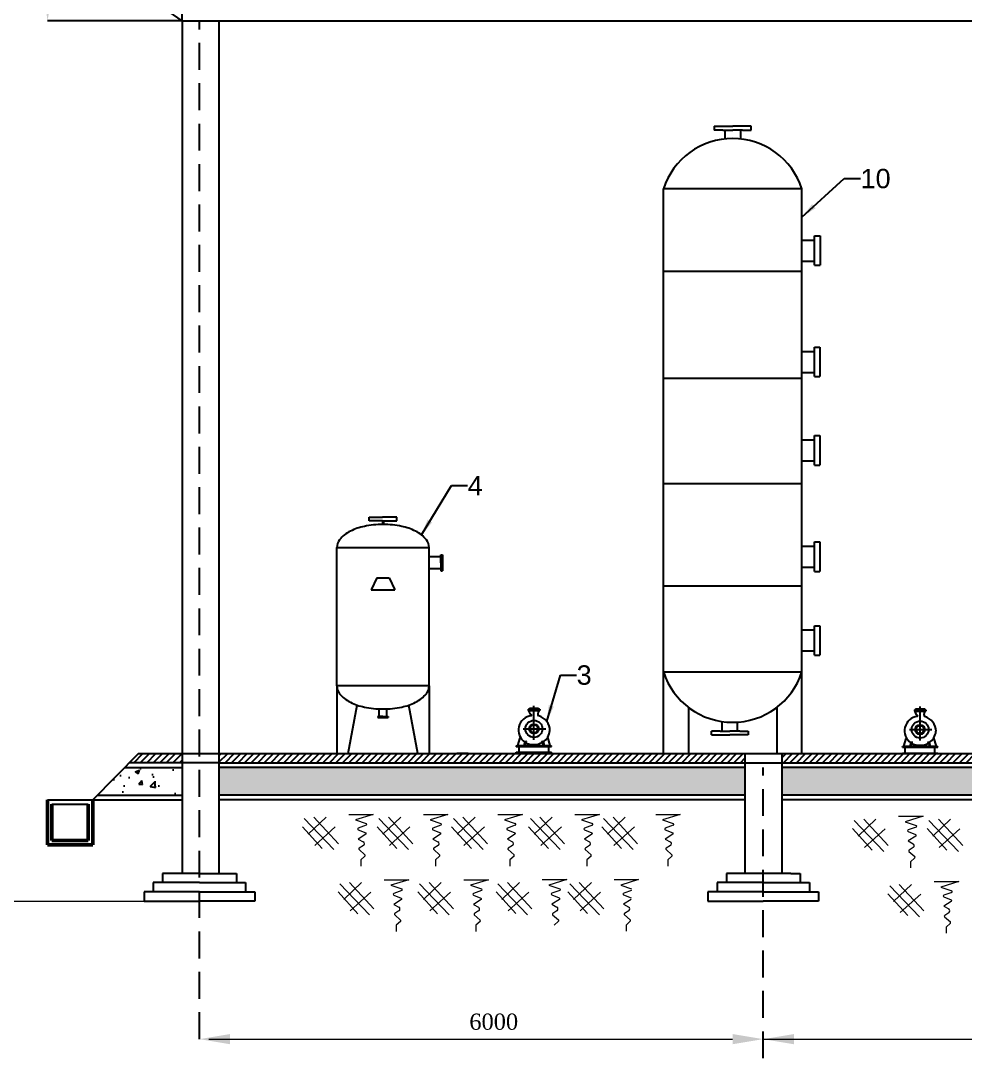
# Model space of a CAD drawing. Header units: inches. Extents: x 102447 to 288095, y 37526 to 105682.
# Drawn here: x 111914 to 113668, y 76791 to 78717 of the extents above; entities that cross this region are included whole.
import ezdxf

# ---------------------------------------------------------------- set-up
doc = ezdxf.new("R2010")
doc.units = ezdxf.units.IN
doc.header["$LTSCALE"] = 200
doc.header["$MEASUREMENT"] = 0
for name, pattern in [('CENTER', [17.5, 13, -1.5, 1.5, -1.5]), ('DASHED2', [0.375, 0.25, -0.125]), ('HIDDENX2', [0.75, 0.5, -0.25])]:
    doc.linetypes.add(name, pattern=pattern)
for name, color, linetype, lineweight in [('cat', 5, 'DASHED2', 25), ('chinh', 7, 'Continuous', 50), ('KI HIEU', 40, 'Continuous', 25), ('kich thuoc', 112, 'Continuous', 18), ('nen', 30, 'Continuous', 20)]:
    doc.layers.add(name, color=color, linetype=linetype, lineweight=lineweight)
doc.layers.add('MINOR', color=1, linetype='Continuous')
doc.styles.get("Standard").update_dxf_attribs({"font": 'Font - TrueType - Arial.ttf'})
doc.dimstyles.get("Standard").update_dxf_attribs({"dimtxt": 30, "dimasz": 30, "dimexe": 0.18, "dimexo": 0.0625, "dimgap": 1, "dimtad": 1, "dimtoh": 1, "dimdec": 0, "dimzin": 0, "dimdsep": 46, "dimtxsty": 'Standard', "dimcen": 0.09, "dimadec": 0, "dimazin": 0, "dimtfac": 1, "dimtdec": 0, "dimtofl": 0, "dimtmove": 0, "dimatfit": 3, "dimfxl": 1, "dimtolj": 1, "dimtzin": 0, "dimarcsym": 0})

# ---------------------------------------------------------------- blocks, each defined once
blk = doc.blocks.new('PUMP-5-F')
at = {"color": 8, "linetype": 'CENTER', "ltscale": 0.1}
for p, q in [((0, -0.2), (0, 0.42)), ((-0.194, 0), (0.214, 0))]:
    blk.add_line(p, q, dxfattribs=at)
for p, q in [((-0.104, 0.355), (0.104, 0.355)), ((-0.104, 0.355), (-0.104, 0.335)), ((-0.104, 0.335), (0.104, 0.335)), ((-0.089, 0.315), (-0.092, 0.335)), ((-0.084, 0.375), (0.084, 0.375)), ((-0.084, 0.375), (-0.084, 0.355)), ((0.084, 0.375), (0.084, 0.355)), ((0.089, 0.315), (0.089, 0.335)), ((0.104, 0.355), (0.104, 0.335)), ((-0.295, -0.304), (-0.253, -0.16)), ((0.295, -0.304), (0.25, -0.15)), ((-0.32, -0.32), (-0.32, -0.31)), ((-0.32, -0.31), (0.32, -0.31)), ((-0.32, -0.32), (0.32, -0.32)), ((-0.295, -0.304), (0.295, -0.304)), ((-0.27, -0.425), (-0.27, -0.32)), ((-0.165, -0.238), (-0.186, -0.304)), ((-0.15, -0.243), (-0.17, -0.304)), ((0.15, -0.243), (0.17, -0.304)), ((0.165, -0.238), (0.186, -0.304)), ((0.27, -0.425), (0.27, -0.32)), ((0.32, -0.32), (0.32, -0.31)), ((-0.32, -0.425), (0.32, -0.425)), ((-0.32, -0.435), (-0.32, -0.425)), ((-0.32, -0.435), (0.32, -0.435)), ((0.32, -0.435), (0.32, -0.425))]:
    blk.add_line(p, q)
for radius in [0.154, 0.0878, 0.0706]:
    blk.add_circle((0, 0), radius)
for centre, radius, start, end in [((-0.017, -0.023), 0.264, 96.9255, 235.7497), ((-0.012, 0.328), 0.0787, 189.3044, 241.7281), ((-0.055, 0.249), 0.0117, 303.9544, 56.0456), ((0.119, 0.273), 0.0518, 126.0695, 228.3449), ((0.011, -0.033), 0.278, 0.3028, 74.4939), ((0.01, -0.003), 0.28, 303.4296, 354.1995), ((-0.18, -0.232), 0.0169, 336.5811, 49.1689), ((-0.017, 0.001), 0.286, 241.6313, 273.3611), ((-0.137, -0.245), 0.0136, 76.3265, 170.9387), ((0.005, 0.005), 0.289, 268.948, 300.2335), ((0.137, -0.245), 0.0136, 9.0613, 103.6735), ((0.18, -0.232), 0.0169, 130.8311, 203.4189)]:
    blk.add_arc(centre, radius, start, end)
blk = doc.blocks.new('*D101')
at = {"layer": 'Defpoints', "color": 0, "transparency": 16777216}
for p in [(113292.7, 78953.6), (111963.7, 78717.4), (112213.4, 78717.4)]:
    blk.add_point(p, dxfattribs=at)
at = {"layer": 'KI HIEU', "color": 0, "lineweight": -2, "transparency": 16777216}
for p, q in [((113292.6, 78953.6), (111963.5, 78953.6)), ((111963.7, 78923.6), (111963.7, 78747.4)), ((112213.4, 78717.4), (111963.5, 78717.4))]:
    blk.add_line(p, q, dxfattribs=at)
at = {"layer": 'KI HIEU', "color": 0, "transparency": 16777216}
for points in [[(111958.7, 78923.6), (111968.7, 78923.6), (111963.7, 78953.6)], [(111958.7, 78747.4), (111968.7, 78747.4), (111963.7, 78717.4)]]:
    blk.add_solid(points, dxfattribs=at)
at = {"layer": 'KI HIEU', "color": 0, "transparency": 16777216, "insert": (111947.4, 78835.5), "char_height": 30, "attachment_point": 5, "rotation": 90}
blk.add_mtext('\\A1;1240', dxfattribs=at)

msp = doc.modelspace()

# ---------------------------------------------------------------- hatches: boundary and pattern name
at = {"layer": 'cat'}
h = msp.add_hatch(dxfattribs=at)
h.set_pattern_fill('ANSI31', color=256, scale=68.526469, style=0)
h.set_pattern_definition([(45, (74868.65, 69824.75), (-6.0569414, 6.0569414), [])])
edge = h.paths.add_edge_path()
edge.add_line((112140, 77349.8), (110953, 77349.8))
h.paths.add_polyline_path([(108003.9, 77356.6), (108003.9, 77339.5), (107078.8, 77339.5), (107078.8, 77356.6)])
h = msp.add_hatch(dxfattribs=at)
h.set_pattern_fill('ANSI31', color=256, scale=68.526469, style=0)
h.set_pattern_definition([(45, (76888.821, 69821.266), (-6.0569414, 6.0569414), [])])
edge = h.paths.add_edge_path()
edge.add_line((108046.7, 77346.3), (109233.7, 77346.3))
edge = h.paths.add_edge_path()
edge.add_line((113258.4, 77339.5), (113258.4, 77356.6))
edge.add_line((113258.4, 77356.6), (112281.9, 77356.6))
edge.add_line((112281.9, 77356.6), (112281.9, 77339.5))
edge.add_line((112281.9, 77339.5), (113241.3, 77339.5))
h = msp.add_hatch(dxfattribs=at)
h.set_pattern_fill('ANSI31', color=256, scale=68.526469, style=0)
h.set_pattern_definition([(45, (73707.245, 69821.266), (-6.0569414, 6.0569414), [])])
edge = h.paths.add_edge_path()
edge.add_line((113301.4, 77346.3), (112114.4, 77346.3))
h.paths.add_polyline_path([(109031.8, 77356.6), (109031.8, 77339.5), (108106.7, 77339.5), (108106.7, 77356.6)])
h = msp.add_hatch(dxfattribs=at)
h.set_pattern_fill('ANSI31', color=256, scale=68.526469, style=0)
h.set_pattern_definition([(45, (78050.226, 69824.75), (-6.0569414, 6.0569414), [])])
edge = h.paths.add_edge_path()
edge.add_line((109208.1, 77349.8), (110395.1, 77349.8))
h.paths.add_polyline_path([(113327, 77356.6), (113327, 77339.5), (114303.5, 77339.5), (114303.5, 77356.6)])
h = msp.add_hatch(dxfattribs=at)
h.set_pattern_fill('ANSI31', color=256, scale=68.526469, style=0)
h.set_pattern_definition([(45, (78813.611, 69818.596), (-6.0569414, 6.0569414), [])])
edge = h.paths.add_edge_path()
edge.add_line((116084.9, 77343.7), (114897.9, 77343.7))
h.paths.add_polyline_path([(111247.1, 77339.5), (111225.6, 77356.6), (111190.4, 77356.6), (111190.4, 77339.5)])
h = msp.add_hatch(dxfattribs=at)
h.set_pattern_fill('ANSI31', color=256, scale=68.526469, style=0)
h.set_pattern_definition([(45, (79751.913, 69825.52), (-6.0569414, 6.0569414), [])])
edge = h.paths.add_edge_path()
edge.add_line((117023.3, 77350.6), (115836.2, 77350.6))
h.paths.add_polyline_path([(112213.4, 77339.5), (112213.4, 77356.6), (112132.3, 77356.6), (112115.3, 77339.5)])
at = {"layer": 'KI HIEU', "linetype": 'HIDDENX2', "ltscale": 100}
h = msp.add_hatch(dxfattribs=at)
h.set_pattern_fill('AR-CONC', color=256, scale=11.421078, style=0)
h.set_pattern_definition([(50, (68842.064, 69930.3), (81.91885, -7.16697), [8.56581, -94.2239]), (355, (68842.06, 69930.3), (-15.8469, 85.90845), [6.85265, -75.37912]), (100.4514, (68848.89, 69929.7), (66.07201, 78.74143), [7.27982, -80.07799]), (46.1842, (68842.06, 69953.14), (121.89044, -18.90406), [12.8487, -141.33584]), (96.6356, (68852.22, 69951.57), (106.74856, 111.25476), [10.91973, -120.11696]), (351.1842, (68842.06, 69953.14), (106.74847, 111.25485), [10.27897, -113.06867]), (21, (68853.485, 69947.43), (68.17322, -45.98342), [8.56581, -94.2239]), (326, (68853.485, 69947.43), (27.78923, 82.81995), [6.85265, -75.37912]), (71.4514, (68859.17, 69943.6), (95.96248, 36.83646), [7.27982, -80.07799]), (37.5, (68842.064, 69930.3), (1.388787, 38.020068), [0, -74.46543, 0, -76.521224, 0, -75.664643]), (7.5, (68842.064, 69930.3), (30.045378, 45.04607), [0, -43.62852, 0, -72.75227, 0, -28.838223]), (327.5, (68816.595, 69930.3), (60.968278, -2.57601), [0, -28.552696, 0, -89.08441, 0, -118.20816]), (317.5, (68805.174, 69930.3), (66.60615, 11.43307), [0, -37.118504, 0, -59.161185, 0, -83.944925])])
h.paths.add_polyline_path([(112213.4, 77279.5), (112213.4, 77330.9), (112106.8, 77330.9), (112055.9, 77279.5)])
h = msp.add_hatch(dxfattribs=at)
h.set_pattern_fill('AR-CONC', color=256, scale=11.421078, style=0)
h.set_pattern_definition([(50, (69372.04, 69974.37), (81.91885, -7.16697), [8.56581, -94.2239]), (355, (69372.04, 69974.37), (-15.8469, 85.90845), [6.85265, -75.37912]), (100.4514, (69378.87, 69973.775), (66.07201, 78.74143), [7.27982, -80.07799]), (46.1842, (69372.04, 69997.21), (121.89044, -18.90406), [12.8487, -141.33584]), (96.6356, (69382.2, 69995.64), (106.74856, 111.25476), [10.91973, -120.11696]), (351.1842, (69372.04, 69997.21), (106.74847, 111.25485), [10.27897, -113.06867]), (21, (69383.46, 69991.504), (68.17322, -45.98342), [8.56581, -94.2239]), (326, (69383.46, 69991.504), (27.78923, 82.81995), [6.85265, -75.37912]), (71.4514, (69389.14, 69987.67), (95.96248, 36.83646), [7.27982, -80.07799]), (37.5, (69372.04, 69974.373), (1.388787, 38.020068), [0, -74.46543, 0, -76.521224, 0, -75.664643]), (7.5, (69372.04, 69974.373), (30.045378, 45.04607), [0, -43.62852, 0, -72.75227, 0, -28.838223]), (327.5, (69346.572, 69974.373), (60.968278, -2.57601), [0, -28.552696, 0, -89.08441, 0, -118.20816]), (317.5, (69335.15, 69974.373), (66.60615, 11.43307), [0, -37.118504, 0, -59.161185, 0, -83.944925])])
edge = h.paths.add_edge_path()
edge.add_line((113258.4, 77279.5), (113258.4, 77330.9))
edge.add_line((113258.4, 77330.9), (112281.9, 77330.9))
edge.add_line((112281.9, 77330.9), (112281.9, 77279.5))
edge.add_line((112281.9, 77279.5), (113241.3, 77279.5))
h.paths.add_polyline_path([(113327, 77330.9), (113327, 77279.5), (114303.5, 77279.5), (114303.5, 77330.9)])

# ---------------------------------------------------------------- linework, layer by layer
for p, q in [((112213.4, 78717.4), (114372, 78717.4)), ((113241.3, 78717.4), (113309.8, 78717.4)), ((113201.7, 78521.8), (113235.9, 78521.8)), ((113201.7, 78521.8), (113201.7, 78514.5)), ((113217.6, 78514.5), (113201.7, 78514.5)), ((113217.6, 78514.5), (113235.9, 78514.5)), ((113221.5, 78514.5), (113221.5, 78497.9)), ((113270.1, 78521.8), (113235.9, 78521.8)), ((113254.2, 78514.5), (113235.9, 78514.5)), ((113250.2, 78514.5), (113250.2, 78497.9)), ((113254.2, 78514.5), (113270.1, 78514.5)), ((113270.1, 78514.5), (113270.1, 78521.8)), ((113364.4, 78405.2), (113107.4, 78405.2)), ((113107.4, 78237.8), (113107.4, 78405.2)), ((113364.4, 77356.6), (113364.4, 78405.2)), ((113364.6, 78310.2), (113388.2, 78310.2)), ((113388.1, 78318.1), (113398.3, 78318.1)), ((113388.1, 78263.3), (113388.1, 78318.1)), ((113398.3, 78318.1), (113398.3, 78263.3)), ((113364.6, 78271.2), (113388.2, 78271.2)), ((113388.1, 78263.3), (113398.3, 78263.3)), ((113107.4, 78252.1), (113364.4, 78252.1)), ((113107.4, 77980.9), (113107.4, 78237.8)), ((113387.8, 78111.3), (113398, 78111.3)), ((113387.8, 78056.5), (113387.8, 78111.3)), ((113398, 78111.3), (113398, 78056.5)), ((113364.4, 78103.4), (113387.9, 78103.4)), ((113107.4, 78053.5), (113364.4, 78053.5)), ((113364.4, 78064.4), (113387.9, 78064.4)), ((113387.8, 78056.5), (113398, 78056.5)), ((113107.4, 77356.6), (113107.4, 77980.9)), ((113364.4, 77939.2), (113387.9, 77939.2)), ((113387.8, 77947), (113398, 77947)), ((113387.8, 77892.2), (113387.8, 77947)), ((113398, 77947), (113398, 77892.2)), ((113364.4, 77900.1), (113387.9, 77900.1)), ((113387.8, 77892.2), (113398, 77892.2)), ((113364.4, 77857.3), (113107.4, 77857.3)), ((112560.8, 77788.8), (112560.8, 77795.6)), ((112560.8, 77795.6), (112585.4, 77795.6)), ((112585.4, 77788.8), (112560.8, 77788.8)), ((112612.2, 77795.6), (112585.4, 77795.6)), ((112585.4, 77788.8), (112585.4, 77782.1)), ((112585.4, 77788.8), (112612.2, 77788.8)), ((112587.6, 77782.1), (112585.4, 77782.1)), ((112587.6, 77788.8), (112587.6, 77782.1)), ((112612.2, 77788.8), (112612.2, 77795.6)), ((113364.4, 77741.7), (113387.9, 77741.7)), ((113387.8, 77749.6), (113398, 77749.6)), ((113387.8, 77694.7), (113387.8, 77749.6)), ((113398, 77749.6), (113398, 77694.7)), ((112500.8, 77482.2), (112500.8, 77739.2)), ((112672.2, 77482.2), (112672.2, 77739.2)), ((112693.8, 77722), (112672.2, 77722)), ((112693.8, 77710.7), (112693.8, 77725.3)), ((112693.8, 77725.3), (112697.1, 77725.3)), ((112697.1, 77725.3), (112697.1, 77696.1)), ((112693.8, 77710.7), (112693.8, 77696.1)), ((113364.4, 77702.6), (113387.9, 77702.6)), ((112693.8, 77699.3), (112672.2, 77699.3)), ((112693.8, 77696.1), (112697.1, 77696.1)), ((113387.8, 77694.7), (113398, 77694.7)), ((112574.8, 77683), (112564.7, 77660.3)), ((112574.8, 77683), (112598.2, 77683)), ((112598.2, 77683), (112608.3, 77660.3)), ((113107.4, 77668), (113364.4, 77668)), ((112564.7, 77660.3), (112608.3, 77660.3)), ((113387.8, 77594), (113398, 77594)), ((113387.8, 77539.2), (113387.8, 77594)), ((113398, 77594), (113398, 77539.2)), ((113364.4, 77586.2), (113387.9, 77586.2)), ((113364.4, 77547.1), (113387.9, 77547.1)), ((113387.8, 77539.2), (113398, 77539.2)), ((113107.4, 77508.1), (113364.4, 77508.1)), ((112500.8, 77482.2), (112500.8, 77356.6)), ((112672.2, 77482.2), (112672.2, 77356.6)), ((112521.8, 77356.6), (112538.6, 77446.5)), ((112579.2, 77425.5), (112579.2, 77439.5)), ((112593.8, 77425.5), (112593.8, 77439.5)), ((112651.2, 77356.6), (112634.4, 77446.5)), ((113153.7, 77442.5), (113153.7, 77356.6)), ((113318, 77442.5), (113318, 77356.6)), ((112586.5, 77425.5), (112577.1, 77425.5)), ((112577.1, 77425.5), (112577.1, 77423.5)), ((112577.1, 77423.5), (112595.9, 77423.5)), ((112586.5, 77425.5), (112595.9, 77425.5)), ((112595.9, 77425.5), (112595.9, 77423.5)), ((113216.4, 77398.4), (113216.4, 77415)), ((113245.1, 77398.4), (113245.1, 77415)), ((113212.4, 77398.4), (113196.5, 77398.4)), ((113196.5, 77391.1), (113196.5, 77398.4)), ((113212.4, 77398.4), (113230.7, 77398.4)), ((113249, 77398.4), (113230.7, 77398.4)), ((113249, 77398.4), (113264.9, 77398.4)), ((113264.9, 77398.4), (113264.9, 77391.1)), ((113196.5, 77391.1), (113230.7, 77391.1)), ((113264.9, 77391.1), (113230.7, 77391.1)), ((112132.3, 77356.6), (112047.4, 77270.9)), ((112132.3, 77356.6), (112281.9, 77356.6)), ((112281.9, 77356.6), (113327, 77356.6)), ((112744.6, 77356.6), (112723.6, 77356.6)), ((113318, 77356.6), (113327, 77356.6)), ((113327, 77356.6), (114303.5, 77356.6)), ((112281.9, 77339.5), (112115.3, 77339.5)), ((112281.9, 77339.5), (113327, 77339.5)), ((113327, 77339.5), (114303.5, 77339.5)), ((112106.8, 77330.9), (112213.4, 77330.9)), ((113258.4, 77330.9), (112281.9, 77330.9)), ((114303.5, 77330.9), (113327, 77330.9)), ((112055.9, 77279.5), (112213.4, 77279.5)), ((113258.4, 77279.5), (112281.9, 77279.5)), ((114303.5, 77279.5), (113327, 77279.5)), ((111963.3, 77270.9), (112047.4, 77270.9)), ((111971.7, 77262.5), (112039, 77262.5)), ((112047.4, 77270.9), (112213.4, 77270.9)), ((113258.4, 77270.9), (112281.9, 77270.9)), ((114303.5, 77270.9), (113327, 77270.9))]:
    msp.add_line(p, q)
at = {"color": 2}
for p, q in [((112213.4, 78717.4), (112213.4, 77356.6)), ((112281.9, 78717.4), (112281.9, 77356.6))]:
    msp.add_line(p, q, dxfattribs=at)
at = {"color": 6}
for p, q in [((112213.4, 77356.6), (112213.4, 77133.9)), ((112281.9, 77356.6), (112281.9, 77133.9)), ((113258.4, 77356.6), (113258.4, 77133.9)), ((113327, 77356.6), (113327, 77133.9)), ((112245.6, 77133.9), (112177.1, 77133.9)), ((112177.1, 77133.9), (112177.1, 77116.8)), ((112245.6, 77133.9), (112314.2, 77133.9)), ((112314.2, 77133.9), (112314.2, 77116.8)), ((113241.3, 77133.9), (113224.2, 77133.9)), ((113224.2, 77133.9), (113224.2, 77116.8)), ((113344.1, 77133.9), (113241.3, 77133.9)), ((113344.1, 77133.9), (113361.2, 77133.9)), ((113361.2, 77133.9), (113361.2, 77116.8)), ((112245.6, 77116.8), (112160, 77116.8)), ((112160, 77116.8), (112160, 77099.6)), ((112245.6, 77116.8), (112331.3, 77116.8)), ((112331.3, 77116.8), (112331.3, 77099.6)), ((113292.7, 77116.8), (113207, 77116.8)), ((113207, 77116.8), (113207, 77099.6)), ((113292.7, 77116.8), (113378.4, 77116.8)), ((113378.4, 77116.8), (113378.4, 77099.6)), ((112245.6, 77099.6), (112142.9, 77099.6)), ((112142.9, 77099.6), (112142.9, 77082.5)), ((112245.6, 77099.6), (112348.4, 77099.6)), ((112348.4, 77099.6), (112348.4, 77082.5)), ((113292.7, 77099.6), (113189.9, 77099.6)), ((113189.9, 77099.6), (113189.9, 77082.5)), ((113292.7, 77099.6), (113395.5, 77099.6)), ((113395.5, 77099.6), (113395.5, 77082.5)), ((112142.9, 77082.5), (112245.6, 77082.5)), ((112348.4, 77082.5), (112245.6, 77082.5)), ((113189.9, 77082.5), (113292.7, 77082.5)), ((113395.5, 77082.5), (113292.7, 77082.5))]:
    msp.add_line(p, q, dxfattribs=at)
for points in [[(112500.8, 77739.2), (112672.2, 77739.2, 0.174705), (112667, 77753.7, 0.104203), (112647.1, 77769.5, 0.064948), (112621.2, 77778.5, 0.051099), (112586.5, 77782.1, 0.051099), (112551.9, 77778.5, 0.064948), (112525.9, 77769.5, 0.104203), (112506, 77753.7, 0.174705)], [(112672.2, 77482.2), (112500.8, 77482.2, 0.174705), (112506, 77467.6, 0.104203), (112525.9, 77451.9, 0.064948), (112551.9, 77442.9, 0.051099), (112586.5, 77439.3, 0.051099), (112621.2, 77442.9, 0.064948), (112647.1, 77451.9, 0.104203), (112667, 77467.6, 0.174705)]]:
    msp.add_lwpolyline(points, format="xyb", close=True)
for centre, start, end in [((113235.9, 78363.6), 17.9546, 162.0454), ((113235.9, 77549.7), 197.9546, 342.0454)]:
    msp.add_arc(centre, 135.1, start, end)
at = {"layer": 'cat', "color": 177, "true_color": 0x293189}
for p, q in [((112245.6, 76826.2), (112245.6, 78717.4)), ((113292.7, 76790.7), (113292.7, 77330.9))]:
    msp.add_line(p, q, dxfattribs=at)
at = {"layer": 'chinh'}
for p, q in [((111963.3, 77186.9), (111963.3, 77270.9)), ((111971.7, 77195.3), (111971.7, 77262.5)), ((112039, 77262.5), (112039, 77195.3)), ((112047.4, 77270.9), (112047.4, 77186.9)), ((112047.4, 77186.9), (111963.3, 77186.9)), ((112039, 77195.3), (111971.7, 77195.3))]:
    msp.add_line(p, q, dxfattribs=at)
at = {"layer": 'kich thuoc', "linetype": 'Continuous', "lineweight": 20}
for p, q in [((111751.2, 77082.5), (112142.9, 77082.5)), ((112262.8, 76826.2), (113235.6, 76826.2)), ((113292.7, 76826.2), (114335.8, 76826.8))]:
    msp.add_line(p, q, dxfattribs=at)
for points in [[(112302.7, 76835.7), (112302.7, 76816.7), (112245.6, 76826.2)], [(113235.6, 76835.7), (113235.6, 76816.7), (113292.7, 76826.2)], [(113349.8, 76835.7), (113349.8, 76816.7), (113292.7, 76826.2)]]:
    msp.add_solid(points, dxfattribs=at)
at = {"layer": 'MINOR'}
for q in [(112213.4, 78820.2), (112110.6, 78788.9), (112213.4, 78734.5)]:
    msp.add_line((112213.4, 78717.4), q, dxfattribs=at)
at = {"layer": 'nen', "linetype": 'ByBlock', "ltscale": 15}
for p, q in [((112522.8, 77243.5), (112568.4, 77243.5)), ((112522.8, 77243.5), (112568.4, 77243.5)), ((112568.4, 77243.5), (112535.3, 77233.3)), ((112568.4, 77243.5), (112535.3, 77233.3)), ((112661.5, 77243.5), (112707.1, 77243.5)), ((112661.5, 77243.5), (112707.1, 77243.5)), ((112707.1, 77243.5), (112673.9, 77233.3)), ((112707.1, 77243.5), (112673.9, 77233.3)), ((112799.7, 77243.5), (112845.3, 77243.5)), ((112799.7, 77243.5), (112845.3, 77243.5)), ((112845.3, 77243.5), (112812.2, 77233.3)), ((112845.3, 77243.5), (112812.2, 77233.3)), ((112942.8, 77243.5), (112988.4, 77243.5)), ((112942.8, 77243.5), (112988.4, 77243.5)), ((112988.4, 77243.5), (112955.2, 77233.3)), ((112988.4, 77243.5), (112955.2, 77233.3)), ((113093, 77243.5), (113138.6, 77243.5)), ((113093, 77243.5), (113138.6, 77243.5)), ((113138.6, 77243.5), (113105.4, 77233.4)), ((113138.6, 77243.5), (113105.4, 77233.4)), ((113544, 77240.1), (113589.6, 77240.1)), ((113544, 77240.1), (113589.6, 77240.1)), ((113589.6, 77240.1), (113556.4, 77229.9)), ((113589.6, 77240.1), (113556.4, 77229.9)), ((112440.3, 77235.8), (112495.4, 77178.2)), ((112440.3, 77235.8), (112495.4, 77178.2)), ((112480.8, 77238.2), (112447.5, 77206.7)), ((112480.8, 77238.2), (112447.5, 77206.7)), ((112458, 77238.2), (112503.6, 77189.2)), ((112458, 77238.2), (112503.6, 77189.2)), ((112535.3, 77233.3), (112555.3, 77226.4)), ((112535.3, 77233.3), (112555.3, 77226.4)), ((112555.3, 77223.4), (112540.7, 77218.1)), ((112555.3, 77223.4), (112540.7, 77218.1)), ((112579, 77235.8), (112634.1, 77178.2)), ((112579, 77235.8), (112634.1, 77178.2)), ((112619.5, 77238.2), (112586.2, 77206.7)), ((112619.5, 77238.2), (112586.2, 77206.7)), ((112596.7, 77238.2), (112642.2, 77189.2)), ((112596.7, 77238.2), (112642.2, 77189.2)), ((112673.9, 77233.3), (112694, 77226.4)), ((112673.9, 77233.3), (112694, 77226.4)), ((112694, 77223.4), (112679.3, 77218.1)), ((112694, 77223.4), (112679.3, 77218.1)), ((112717.2, 77235.8), (112772.3, 77178.2)), ((112717.2, 77235.8), (112772.3, 77178.2)), ((112757.7, 77238.2), (112724.4, 77206.7)), ((112757.7, 77238.2), (112724.4, 77206.7)), ((112734.9, 77238.2), (112780.5, 77189.2)), ((112734.9, 77238.2), (112780.5, 77189.2)), ((112812.2, 77233.3), (112832.2, 77226.4)), ((112812.2, 77233.3), (112832.2, 77226.4)), ((112832.2, 77223.4), (112817.6, 77218.1)), ((112832.2, 77223.4), (112817.6, 77218.1)), ((112860.3, 77235.8), (112915.4, 77178.2)), ((112860.3, 77235.8), (112915.4, 77178.2)), ((112900.7, 77238.2), (112867.5, 77206.7)), ((112900.7, 77238.2), (112867.5, 77206.7)), ((112878, 77238.2), (112923.5, 77189.2)), ((112878, 77238.2), (112923.5, 77189.2)), ((112955.2, 77233.3), (112975.3, 77226.4)), ((112955.2, 77233.3), (112975.3, 77226.4)), ((112975.3, 77223.4), (112960.6, 77218.1)), ((112975.3, 77223.4), (112960.6, 77218.1)), ((112996.1, 77235.8), (113051.2, 77178.2)), ((112996.1, 77235.8), (113051.2, 77178.2)), ((113036.5, 77238.2), (113003.2, 77206.7)), ((113036.5, 77238.2), (113003.2, 77206.7)), ((113013.8, 77238.2), (113059.3, 77189.2)), ((113013.8, 77238.2), (113059.3, 77189.2)), ((113105.4, 77233.4), (113125.5, 77226.5)), ((113105.4, 77233.4), (113125.5, 77226.5)), ((113125.5, 77223.5), (113110.8, 77218.1)), ((113125.5, 77223.5), (113110.8, 77218.1)), ((113461.5, 77232.4), (113516.6, 77174.9)), ((113461.5, 77232.4), (113516.6, 77174.9)), ((113502, 77234.9), (113468.7, 77203.3)), ((113502, 77234.9), (113468.7, 77203.3)), ((113479.2, 77234.9), (113524.7, 77185.8)), ((113479.2, 77234.9), (113524.7, 77185.8)), ((113556.4, 77229.9), (113576.5, 77223.1)), ((113556.4, 77229.9), (113576.5, 77223.1)), ((113600.2, 77232.4), (113655.3, 77174.9)), ((113600.2, 77232.4), (113655.3, 77174.9)), ((113640.7, 77234.9), (113607.4, 77203.3)), ((113640.7, 77234.9), (113607.4, 77203.3)), ((113617.9, 77234.9), (113663.4, 77185.8)), ((113617.9, 77234.9), (113663.4, 77185.8)), ((112437, 77220.7), (112473.8, 77180.5)), ((112437, 77220.7), (112473.8, 77180.5)), ((112497.9, 77220.2), (112459.8, 77185.7)), ((112497.9, 77220.2), (112459.8, 77185.7)), ((112540.6, 77215.1), (112554.4, 77209.5)), ((112540.6, 77215.1), (112554.4, 77209.5)), ((112554.7, 77206.6), (112540.6, 77197.7)), ((112554.7, 77206.6), (112540.6, 77197.7)), ((112575.7, 77220.7), (112612.5, 77180.5)), ((112575.7, 77220.7), (112612.5, 77180.5)), ((112636.6, 77220.2), (112598.4, 77185.7)), ((112636.6, 77220.2), (112598.4, 77185.7)), ((112679.3, 77215.1), (112693.1, 77209.5)), ((112679.3, 77215.1), (112693.1, 77209.5)), ((112693.3, 77206.6), (112679.3, 77197.7)), ((112693.3, 77206.6), (112679.3, 77197.7)), ((112713.9, 77220.7), (112750.7, 77180.5)), ((112713.9, 77220.7), (112750.7, 77180.5)), ((112774.8, 77220.2), (112736.7, 77185.7)), ((112774.8, 77220.2), (112736.7, 77185.7)), ((112817.5, 77215.1), (112831.3, 77209.5)), ((112817.5, 77215.1), (112831.3, 77209.5)), ((112831.6, 77206.6), (112817.5, 77197.7)), ((112831.6, 77206.6), (112817.5, 77197.7)), ((112856.9, 77220.7), (112893.7, 77180.5)), ((112856.9, 77220.7), (112893.7, 77180.5)), ((112917.9, 77220.2), (112879.7, 77185.7)), ((112917.9, 77220.2), (112879.7, 77185.7)), ((112974.6, 77206.6), (112960.5, 77197.7)), ((112974.6, 77206.6), (112960.5, 77197.7)), ((112960.6, 77215.1), (112974.4, 77209.5)), ((112960.6, 77215.1), (112974.4, 77209.5)), ((112992.7, 77220.7), (113029.5, 77180.5)), ((112992.7, 77220.7), (113029.5, 77180.5)), ((113053.7, 77220.2), (113015.5, 77185.7)), ((113053.7, 77220.2), (113015.5, 77185.7)), ((113110.8, 77215.1), (113124.6, 77209.5)), ((113110.8, 77215.1), (113124.6, 77209.5)), ((113124.9, 77206.7), (113110.8, 77197.7)), ((113124.9, 77206.7), (113110.8, 77197.7)), ((113458.2, 77217.4), (113495, 77177.1)), ((113458.2, 77217.4), (113495, 77177.1)), ((113519.1, 77216.8), (113480.9, 77182.3)), ((113519.1, 77216.8), (113480.9, 77182.3)), ((113576.5, 77220), (113561.8, 77214.7)), ((113576.5, 77220), (113561.8, 77214.7)), ((113561.8, 77211.7), (113575.6, 77206.1)), ((113561.8, 77211.7), (113575.6, 77206.1)), ((113575.8, 77203.2), (113561.8, 77194.3)), ((113575.8, 77203.2), (113561.8, 77194.3)), ((113596.8, 77217.4), (113633.6, 77177.1)), ((113596.8, 77217.4), (113633.6, 77177.1)), ((113657.8, 77216.8), (113619.6, 77182.3)), ((113657.8, 77216.8), (113619.6, 77182.3)), ((112540.6, 77197.7), (112549.9, 77192.5)), ((112540.6, 77197.7), (112549.9, 77192.5)), ((112550.2, 77185.7), (112542.3, 77180.6)), ((112550.2, 77185.7), (112542.3, 77180.6)), ((112679.3, 77197.7), (112688.6, 77192.5)), ((112679.3, 77197.7), (112688.6, 77192.5)), ((112688.8, 77185.7), (112681, 77180.6)), ((112688.8, 77185.7), (112681, 77180.6)), ((112817.5, 77197.7), (112826.8, 77192.5)), ((112817.5, 77197.7), (112826.8, 77192.5)), ((112827.1, 77185.7), (112819.2, 77180.6)), ((112827.1, 77185.7), (112819.2, 77180.6)), ((112960.5, 77197.7), (112969.9, 77192.5)), ((112960.5, 77197.7), (112969.9, 77192.5)), ((112970.1, 77185.7), (112962.3, 77180.6)), ((112970.1, 77185.7), (112962.3, 77180.6)), ((113110.8, 77197.7), (113120.1, 77192.6)), ((113110.8, 77197.7), (113120.1, 77192.6)), ((113120.4, 77185.8), (113112.5, 77180.7)), ((113120.4, 77185.8), (113112.5, 77180.7)), ((113561.8, 77194.3), (113571.1, 77189.2)), ((113561.8, 77194.3), (113571.1, 77189.2)), ((113571.3, 77182.3), (113563.5, 77177.2)), ((113571.3, 77182.3), (113563.5, 77177.2)), ((112542.1, 77178.1), (112552.9, 77168.5)), ((112542.1, 77178.1), (112552.9, 77168.5)), ((112552.9, 77166.1), (112545.1, 77159)), ((112552.9, 77166.1), (112545.1, 77159)), ((112680.8, 77178.1), (112691.6, 77168.5)), ((112680.8, 77178.1), (112691.6, 77168.5)), ((112691.6, 77166.1), (112683.8, 77159)), ((112691.6, 77166.1), (112683.8, 77159)), ((112819, 77178.1), (112829.8, 77168.5)), ((112819, 77178.1), (112829.8, 77168.5)), ((112829.8, 77166.1), (112822, 77159)), ((112829.8, 77166.1), (112822, 77159)), ((112962.1, 77178.1), (112972.9, 77168.5)), ((112962.1, 77178.1), (112972.9, 77168.5)), ((112972.9, 77166.1), (112965.1, 77159)), ((112972.9, 77166.1), (112965.1, 77159)), ((113112.3, 77178.1), (113123.1, 77168.6)), ((113112.3, 77178.1), (113123.1, 77168.6)), ((113123.1, 77166.2), (113115.3, 77159)), ((113123.1, 77166.2), (113115.3, 77159)), ((113563.3, 77174.7), (113574.1, 77165.1)), ((113563.3, 77174.7), (113574.1, 77165.1)), ((112545.1, 77159), (112545.1, 77147.6)), ((112545.1, 77159), (112545.1, 77147.6)), ((112683.8, 77159), (112683.8, 77147.6)), ((112683.8, 77159), (112683.8, 77147.6)), ((112822, 77159), (112822, 77147.6)), ((112822, 77159), (112822, 77147.6)), ((112965.1, 77159), (112965.1, 77147.6)), ((112965.1, 77159), (112965.1, 77147.6)), ((113115.3, 77159), (113115.3, 77147.7)), ((113115.3, 77159), (113115.3, 77147.7)), ((113574.1, 77162.8), (113566.3, 77155.6)), ((113574.1, 77162.8), (113566.3, 77155.6)), ((113566.3, 77155.6), (113566.3, 77144.2)), ((113566.3, 77155.6), (113566.3, 77144.2)), ((112506.4, 77114.5), (112561.5, 77057)), ((112506.4, 77114.5), (112561.5, 77057)), ((112546.9, 77117), (112513.6, 77085.5)), ((112546.9, 77117), (112513.6, 77085.5)), ((112524.1, 77117), (112569.6, 77068)), ((112524.1, 77117), (112569.6, 77068)), ((112588.9, 77122.2), (112634.5, 77122.2)), ((112588.9, 77122.2), (112634.5, 77122.2)), ((112634.5, 77122.2), (112601.3, 77112.1)), ((112634.5, 77122.2), (112601.3, 77112.1)), ((112601.3, 77112.1), (112621.4, 77105.2)), ((112601.3, 77112.1), (112621.4, 77105.2)), ((112654.3, 77114.5), (112709.4, 77057)), ((112654.3, 77114.5), (112709.4, 77057)), ((112694.8, 77117), (112661.5, 77085.5)), ((112694.8, 77117), (112661.5, 77085.5)), ((112672, 77117), (112717.6, 77068)), ((112672, 77117), (112717.6, 77068)), ((112736.8, 77122.2), (112782.4, 77122.2)), ((112736.8, 77122.2), (112782.4, 77122.2)), ((112782.4, 77122.2), (112749.2, 77112.1)), ((112782.4, 77122.2), (112749.2, 77112.1)), ((112749.2, 77112.1), (112769.3, 77105.2)), ((112749.2, 77112.1), (112769.3, 77105.2)), ((112799.8, 77114.7), (112854.9, 77057.2)), ((112799.8, 77114.7), (112854.9, 77057.2)), ((112840.3, 77117.2), (112807, 77085.7)), ((112840.3, 77117.2), (112807, 77085.7)), ((112817.5, 77117.2), (112863, 77068.2)), ((112817.5, 77117.2), (112863, 77068.2)), ((112882.3, 77122.5), (112927.9, 77122.5)), ((112882.3, 77122.5), (112927.9, 77122.5)), ((112927.9, 77122.5), (112894.7, 77112.3)), ((112927.9, 77122.5), (112894.7, 77112.3)), ((112894.7, 77112.3), (112914.8, 77105.4)), ((112894.7, 77112.3), (112914.8, 77105.4)), ((112933.2, 77114.7), (112988.3, 77057.2)), ((112933.2, 77114.7), (112988.3, 77057.2)), ((112973.6, 77117.2), (112940.3, 77085.7)), ((112973.6, 77117.2), (112940.3, 77085.7)), ((112950.8, 77117.2), (112996.4, 77068.2)), ((112950.8, 77117.2), (112996.4, 77068.2)), ((113015.7, 77122.5), (113061.2, 77122.5)), ((113015.7, 77122.5), (113061.2, 77122.5)), ((113015.7, 77122.5), (113061.2, 77122.5)), ((113015.7, 77122.5), (113061.2, 77122.5)), ((113061.2, 77122.5), (113028.1, 77112.3)), ((113061.2, 77122.5), (113028.1, 77112.3)), ((113061.2, 77122.5), (113028.1, 77112.3)), ((113061.2, 77122.5), (113028.1, 77112.3)), ((113028.1, 77112.3), (113048.1, 77105.4)), ((113028.1, 77112.3), (113048.1, 77105.4)), ((113028.1, 77112.3), (113048.1, 77105.4)), ((113028.1, 77112.3), (113048.1, 77105.4)), ((113527.6, 77111.1), (113582.7, 77053.6)), ((113527.6, 77111.1), (113582.7, 77053.6)), ((113568, 77113.6), (113534.7, 77082.1)), ((113568, 77113.6), (113534.7, 77082.1)), ((113545.3, 77113.6), (113590.8, 77064.6)), ((113545.3, 77113.6), (113590.8, 77064.6)), ((113610.1, 77118.8), (113655.7, 77118.8)), ((113610.1, 77118.8), (113655.7, 77118.8)), ((113655.7, 77118.8), (113622.5, 77108.7)), ((113655.7, 77118.8), (113622.5, 77108.7)), ((113622.5, 77108.7), (113642.6, 77101.8)), ((113622.5, 77108.7), (113642.6, 77101.8)), ((112503, 77099.5), (112539.8, 77059.2)), ((112503, 77099.5), (112539.8, 77059.2)), ((112564, 77098.9), (112525.8, 77064.5)), ((112564, 77098.9), (112525.8, 77064.5)), ((112621.4, 77102.2), (112606.7, 77096.8)), ((112621.4, 77102.2), (112606.7, 77096.8)), ((112606.7, 77093.8), (112620.5, 77088.2)), ((112606.7, 77093.8), (112620.5, 77088.2)), ((112651, 77099.5), (112687.8, 77059.2)), ((112651, 77099.5), (112687.8, 77059.2)), ((112711.9, 77098.9), (112673.7, 77064.5)), ((112711.9, 77098.9), (112673.7, 77064.5)), ((112769.3, 77102.2), (112754.6, 77096.8)), ((112769.3, 77102.2), (112754.6, 77096.8)), ((112754.6, 77093.8), (112768.4, 77088.2)), ((112754.6, 77093.8), (112768.4, 77088.2)), ((112796.5, 77099.7), (112833.3, 77059.4)), ((112796.5, 77099.7), (112833.3, 77059.4)), ((112857.4, 77099.1), (112819.2, 77064.7)), ((112857.4, 77099.1), (112819.2, 77064.7)), ((112914.8, 77102.4), (112900.1, 77097)), ((112914.8, 77102.4), (112900.1, 77097)), ((112900.1, 77094.1), (112913.9, 77088.4)), ((112900.1, 77094.1), (112913.9, 77088.4)), ((112929.8, 77099.7), (112966.6, 77059.4)), ((112929.8, 77099.7), (112966.6, 77059.4)), ((112990.7, 77099.1), (112952.6, 77064.7)), ((112990.7, 77099.1), (112952.6, 77064.7)), ((113033.4, 77094.1), (113047.3, 77088.4)), ((113033.4, 77094.1), (113047.3, 77088.4)), ((113033.4, 77094.1), (113047.3, 77088.4)), ((113033.4, 77094.1), (113047.3, 77088.4)), ((113048.2, 77102.4), (113033.5, 77097)), ((113048.2, 77102.4), (113033.5, 77097)), ((113048.2, 77102.4), (113033.5, 77097)), ((113048.2, 77102.4), (113033.5, 77097)), ((113524.2, 77096.1), (113561, 77055.8)), ((113524.2, 77096.1), (113561, 77055.8)), ((113585.1, 77095.5), (113547, 77061.1)), ((113585.1, 77095.5), (113547, 77061.1)), ((113642.6, 77098.8), (113627.9, 77093.4)), ((113642.6, 77098.8), (113627.9, 77093.4)), ((113627.9, 77090.4), (113641.7, 77084.8)), ((113627.9, 77090.4), (113641.7, 77084.8)), ((112620.7, 77085.4), (112606.6, 77076.4)), ((112620.7, 77085.4), (112606.6, 77076.4)), ((112606.6, 77076.4), (112616, 77071.3)), ((112606.6, 77076.4), (112616, 77071.3)), ((112768.6, 77085.4), (112754.6, 77076.4)), ((112768.6, 77085.4), (112754.6, 77076.4)), ((112754.6, 77076.4), (112763.9, 77071.3)), ((112754.6, 77076.4), (112763.9, 77071.3)), ((112914.1, 77085.6), (112900, 77076.6)), ((112914.1, 77085.6), (112900, 77076.6)), ((112900, 77076.6), (112909.4, 77071.5)), ((112900, 77076.6), (112909.4, 77071.5)), ((113047.5, 77085.6), (113033.4, 77076.6)), ((113047.5, 77085.6), (113033.4, 77076.6)), ((113047.5, 77085.6), (113033.4, 77076.6)), ((113047.5, 77085.6), (113033.4, 77076.6)), ((113033.4, 77076.6), (113042.8, 77071.5)), ((113033.4, 77076.6), (113042.8, 77071.5)), ((113033.4, 77076.6), (113042.8, 77071.5)), ((113033.4, 77076.6), (113042.8, 77071.5)), ((113641.9, 77082), (113627.8, 77073)), ((113641.9, 77082), (113627.8, 77073)), ((113627.8, 77073), (113637.2, 77067.9)), ((113627.8, 77073), (113637.2, 77067.9)), ((112608.2, 77056.8), (112619, 77047.2)), ((112608.2, 77056.8), (112619, 77047.2)), ((112616.2, 77064.4), (112608.4, 77059.3)), ((112616.2, 77064.4), (112608.4, 77059.3)), ((112756.1, 77056.8), (112766.9, 77047.2)), ((112756.1, 77056.8), (112766.9, 77047.2)), ((112764.1, 77064.4), (112756.3, 77059.3)), ((112764.1, 77064.4), (112756.3, 77059.3)), ((112901.6, 77057), (112912.4, 77047.5)), ((112901.6, 77057), (112912.4, 77047.5)), ((112909.6, 77064.7), (112901.8, 77059.6)), ((112909.6, 77064.7), (112901.8, 77059.6)), ((113035, 77057), (113045.8, 77047.5)), ((113035, 77057), (113045.8, 77047.5)), ((113035, 77057), (113045.8, 77047.5)), ((113035, 77057), (113045.8, 77047.5)), ((113043, 77064.7), (113035.2, 77059.6)), ((113043, 77064.7), (113035.2, 77059.6)), ((113043, 77064.7), (113035.2, 77059.6)), ((113043, 77064.7), (113035.2, 77059.6)), ((113629.4, 77053.4), (113640.2, 77043.9)), ((113629.4, 77053.4), (113640.2, 77043.9)), ((113637.4, 77061), (113629.6, 77056)), ((113637.4, 77061), (113629.6, 77056)), ((112619, 77044.9), (112611.2, 77037.7)), ((112619, 77044.9), (112611.2, 77037.7)), ((112611.2, 77037.7), (112611.2, 77026.3)), ((112611.2, 77037.7), (112611.2, 77026.3)), ((112766.9, 77044.9), (112759.1, 77037.7)), ((112766.9, 77044.9), (112759.1, 77037.7)), ((112759.1, 77037.7), (112759.1, 77026.3)), ((112759.1, 77037.7), (112759.1, 77026.3)), ((112912.4, 77045.1), (112904.6, 77038)), ((112912.4, 77045.1), (112904.6, 77038)), ((113045.8, 77045.1), (113038, 77038)), ((113045.8, 77045.1), (113038, 77038)), ((113045.8, 77045.1), (113038, 77038)), ((113045.8, 77045.1), (113038, 77038)), ((113038, 77038), (113038, 77026.6)), ((113038, 77038), (113038, 77026.6)), ((113038, 77038), (113038, 77026.6)), ((113038, 77038), (113038, 77026.6)), ((113640.2, 77041.5), (113632.4, 77034.3)), ((113640.2, 77041.5), (113632.4, 77034.3)), ((113632.4, 77034.3), (113632.4, 77023)), ((113632.4, 77034.3), (113632.4, 77023))]:
    msp.add_line(p, q, dxfattribs=at)
for centre, radius, start, end in [((112554.8, 77224.9), 1.6, 290.1172, 71.0478), ((112554.8, 77224.9), 1.6, 290.1172, 71.0478), ((112693.5, 77224.9), 1.6, 290.1172, 71.0478), ((112693.5, 77224.9), 1.6, 290.1172, 71.0478), ((112831.7, 77224.9), 1.6, 290.1172, 71.0478), ((112831.7, 77224.9), 1.6, 290.1172, 71.0478), ((112974.7, 77224.9), 1.6, 290.1172, 71.0478), ((112974.7, 77224.9), 1.6, 290.1172, 71.0478), ((113125, 77225), 1.6, 290.1172, 71.0478), ((113125, 77225), 1.6, 290.1172, 71.0478), ((113576, 77221.5), 1.6, 290.1172, 71.0478), ((113576, 77221.5), 1.6, 290.1172, 71.0478), ((112541.2, 77216.6), 1.6, 110.1172, 247.8543), ((112541.2, 77216.6), 1.6, 110.1172, 247.8543), ((112553.8, 77208), 1.6, 302.4444, 67.8543), ((112553.8, 77208), 1.6, 302.4444, 67.8543), ((112679.9, 77216.6), 1.6, 110.1172, 247.8543), ((112679.9, 77216.6), 1.6, 110.1172, 247.8543), ((112692.5, 77208), 1.6, 302.4444, 67.8543), ((112692.5, 77208), 1.6, 302.4444, 67.8543), ((112818.1, 77216.6), 1.6, 110.1172, 247.8543), ((112818.1, 77216.6), 1.6, 110.1172, 247.8543), ((112830.7, 77208), 1.6, 302.4444, 67.8543), ((112830.7, 77208), 1.6, 302.4444, 67.8543), ((112961.2, 77216.6), 1.6, 110.1172, 247.8543), ((112961.2, 77216.6), 1.6, 110.1172, 247.8543), ((112973.8, 77208), 1.6, 302.4444, 67.8543), ((112973.8, 77208), 1.6, 302.4444, 67.8543), ((113111.4, 77216.6), 1.6, 110.1172, 247.8543), ((113111.4, 77216.6), 1.6, 110.1172, 247.8543), ((113124, 77208), 1.6, 302.4444, 67.8543), ((113124, 77208), 1.6, 302.4444, 67.8543), ((113562.4, 77213.2), 1.6, 110.1172, 247.8543), ((113562.4, 77213.2), 1.6, 110.1172, 247.8543), ((113575, 77204.6), 1.6, 302.4444, 67.8543), ((113575, 77204.6), 1.6, 302.4444, 67.8543), ((112548, 77189), 3.99, 302.9968, 61.2142), ((112548, 77189), 3.99, 302.9968, 61.2142), ((112686.7, 77189), 3.99, 302.9968, 61.2142), ((112686.7, 77189), 3.99, 302.9968, 61.2142), ((112824.9, 77189), 3.99, 302.9968, 61.2142), ((112824.9, 77189), 3.99, 302.9968, 61.2142), ((112968, 77189), 3.99, 302.9968, 61.2142), ((112968, 77189), 3.99, 302.9968, 61.2142), ((113118.2, 77189.1), 3.99, 302.9968, 61.2142), ((113118.2, 77189.1), 3.99, 302.9968, 61.2142), ((113569.2, 77185.7), 3.99, 302.9968, 61.2142), ((113569.2, 77185.7), 3.99, 302.9968, 61.2142), ((112543.2, 77179.3), 1.6, 122.9968, 228.3959), ((112543.2, 77179.3), 1.6, 122.9968, 228.3959), ((112551.9, 77167.3), 1.6, 312.4809, 48.3959), ((112551.9, 77167.3), 1.6, 312.4809, 48.3959), ((112681.9, 77179.3), 1.6, 122.9968, 228.3959), ((112681.9, 77179.3), 1.6, 122.9968, 228.3959), ((112690.5, 77167.3), 1.6, 312.4809, 48.3959), ((112690.5, 77167.3), 1.6, 312.4809, 48.3959), ((112820.1, 77179.3), 1.6, 122.9968, 228.3959), ((112820.1, 77179.3), 1.6, 122.9968, 228.3959), ((112828.8, 77167.3), 1.6, 312.4809, 48.3959), ((112828.8, 77167.3), 1.6, 312.4809, 48.3959), ((112963.2, 77179.3), 1.6, 122.9968, 228.3959), ((112963.2, 77179.3), 1.6, 122.9968, 228.3959), ((112971.8, 77167.3), 1.6, 312.4809, 48.3959), ((112971.8, 77167.3), 1.6, 312.4809, 48.3959), ((113113.4, 77179.3), 1.6, 122.9968, 228.3959), ((113113.4, 77179.3), 1.6, 122.9968, 228.3959), ((113122, 77167.4), 1.6, 312.4809, 48.3959), ((113122, 77167.4), 1.6, 312.4809, 48.3959), ((113564.4, 77175.9), 1.6, 122.9968, 228.3959), ((113564.4, 77175.9), 1.6, 122.9968, 228.3959), ((113573, 77163.9), 1.6, 312.4809, 48.3959), ((113573, 77163.9), 1.6, 312.4809, 48.3959), ((112914.3, 77103.9), 1.6, 290.1172, 71.0478), ((112914.3, 77103.9), 1.6, 290.1172, 71.0478), ((112607.3, 77095.3), 1.6, 110.1172, 247.8543), ((112607.3, 77095.3), 1.6, 110.1172, 247.8543), ((112619.9, 77086.7), 1.6, 302.4444, 67.8543), ((112619.9, 77086.7), 1.6, 302.4444, 67.8543), ((112620.8, 77103.7), 1.6, 290.1172, 71.0478), ((112620.8, 77103.7), 1.6, 290.1172, 71.0478), ((112755.2, 77095.3), 1.6, 110.1172, 247.8543), ((112755.2, 77095.3), 1.6, 110.1172, 247.8543), ((112767.8, 77086.7), 1.6, 302.4444, 67.8543), ((112767.8, 77086.7), 1.6, 302.4444, 67.8543), ((112768.8, 77103.7), 1.6, 290.1172, 71.0478), ((112768.8, 77103.7), 1.6, 290.1172, 71.0478), ((112900.7, 77095.5), 1.6, 110.1172, 247.8543), ((112900.7, 77095.5), 1.6, 110.1172, 247.8543), ((112913.3, 77087), 1.6, 302.4444, 67.8543), ((112913.3, 77087), 1.6, 302.4444, 67.8543), ((113034, 77095.5), 1.6, 110.1172, 247.8543), ((113034, 77095.5), 1.6, 110.1172, 247.8543), ((113034, 77095.5), 1.6, 110.1172, 247.8543), ((113034, 77095.5), 1.6, 110.1172, 247.8543), ((113628.5, 77091.9), 1.6, 110.1172, 247.8543), ((113628.5, 77091.9), 1.6, 110.1172, 247.8543), ((113642, 77100.3), 1.6, 290.1172, 71.0478), ((113642, 77100.3), 1.6, 290.1172, 71.0478), ((112614.1, 77067.8), 3.99, 302.9968, 61.2142), ((112614.1, 77067.8), 3.99, 302.9968, 61.2142), ((112762, 77067.8), 3.99, 302.9968, 61.2142), ((112762, 77067.8), 3.99, 302.9968, 61.2142), ((112907.5, 77068), 3.99, 302.9968, 61.2142), ((112907.5, 77068), 3.99, 302.9968, 61.2142), ((113040.8, 77068), 3.99, 302.9968, 61.2142), ((113040.8, 77068), 3.99, 302.9968, 61.2142), ((113635.2, 77064.4), 3.99, 302.9968, 61.2142), ((113635.2, 77064.4), 3.99, 302.9968, 61.2142), ((113641.1, 77083.3), 1.6, 302.4444, 67.8543), ((113641.1, 77083.3), 1.6, 302.4444, 67.8543), ((112609.3, 77058), 1.6, 122.9968, 228.3959), ((112609.3, 77058), 1.6, 122.9968, 228.3959), ((112757.2, 77058), 1.6, 122.9968, 228.3959), ((112757.2, 77058), 1.6, 122.9968, 228.3959), ((112902.7, 77058.2), 1.6, 122.9968, 228.3959), ((112902.7, 77058.2), 1.6, 122.9968, 228.3959), ((112911.3, 77046.3), 1.6, 312.4809, 48.3959), ((112911.3, 77046.3), 1.6, 312.4809, 48.3959), ((113036, 77058.2), 1.6, 122.9968, 228.3959), ((113036, 77058.2), 1.6, 122.9968, 228.3959), ((113036, 77058.2), 1.6, 122.9968, 228.3959), ((113036, 77058.2), 1.6, 122.9968, 228.3959), ((113044.7, 77046.3), 1.6, 312.4809, 48.3959), ((113044.7, 77046.3), 1.6, 312.4809, 48.3959), ((113630.5, 77054.6), 1.6, 122.9968, 228.3959), ((113630.5, 77054.6), 1.6, 122.9968, 228.3959), ((112617.9, 77046.1), 1.6, 312.4809, 48.3959), ((112617.9, 77046.1), 1.6, 312.4809, 48.3959), ((112765.8, 77046.1), 1.6, 312.4809, 48.3959), ((112765.8, 77046.1), 1.6, 312.4809, 48.3959), ((113639.1, 77042.7), 1.6, 312.4809, 48.3959), ((113639.1, 77042.7), 1.6, 312.4809, 48.3959)]:
    msp.add_arc(centre, radius, start, end, dxfattribs=at)

# ---------------------------------------------------------------- block references
at = {"xscale": 102.4006919116371, "yscale": 102.4006919116371, "zscale": 102.4006919116371}
for p in [(112866.9, 77402.4), (113583.9, 77401.1)]:
    msp.add_blockref('PUMP-5-F', p, dxfattribs=at)

# ---------------------------------------------------------------- texts
at = {"char_height": 36, "attachment_point": 1}
for s, insert, width in [('\\A1;10', (113473.3, 78442.4), 90.59), ('\\A1;4', (112743.8, 77872.2), 99.33), ('\\A1;3', (112946.1, 77520.4), 53.322)]:
    msp.add_mtext(s, dxfattribs=dict(at, insert=insert, width=width))
at = {"layer": 'kich thuoc', "linetype": 'Continuous', "lineweight": 20, "insert": (112792.2, 76858.4), "char_height": 30, "attachment_point": 5}
msp.add_mtext('{\\fTimes New Roman|b0|i0|c0|p18;6000}', dxfattribs=at)

# ---------------------------------------------------------------- dimensions: what is measured, and where the dimension line sits
at = {"layer": 'KI HIEU'}
dim = msp.add_linear_dim(base=(111963.7, 78717.4), p1=(113292.7, 78953.6), p2=(112213.4, 78717.4), angle=90, text='1240', dimstyle='Standard', dxfattribs=at)
dim.commit()
dim.dimension.update_dxf_attribs({"geometry": '*D101', "text_midpoint": (111947.4, 78835.5)})

# ---------------------------------------------------------------- leaders
at = {"annotation_type": 0, "has_hookline": 1, "hookline_direction": 0}
for points, text_width in [([(113364.4, 78352.9), (113443.2, 78424.4), (113473.2, 78424.4)], 48.1), ([(112657.9, 77762.7), (112713.7, 77854.2), (112743.7, 77854.2)], 24.9), ([(112890.6, 77416.3), (112916, 77502.4), (112946, 77502.4)], 23.6)]:
    msp.add_leader(points, dimstyle='Standard', override={"dimgap": 0.09, "dimtad": 0}, dxfattribs=dict(at, text_width=text_width))

doc.saveas('drawing.dxf')
